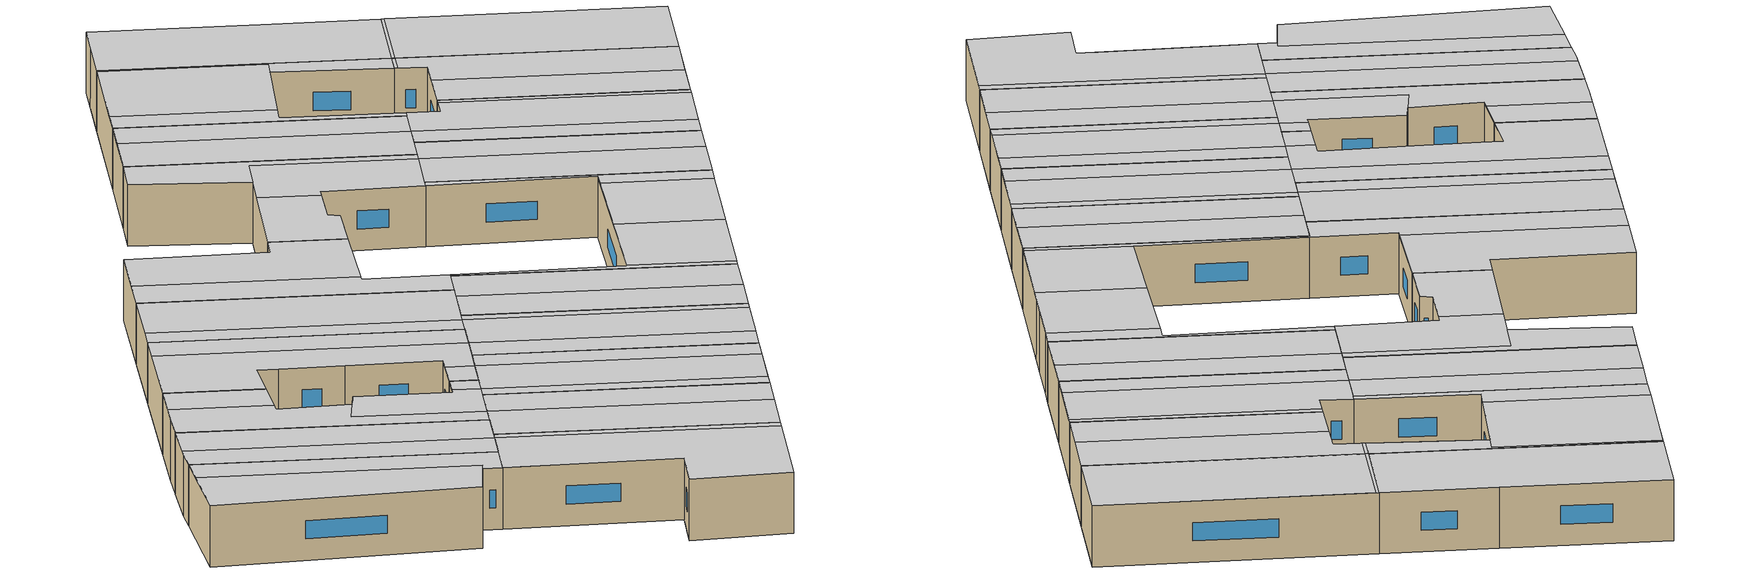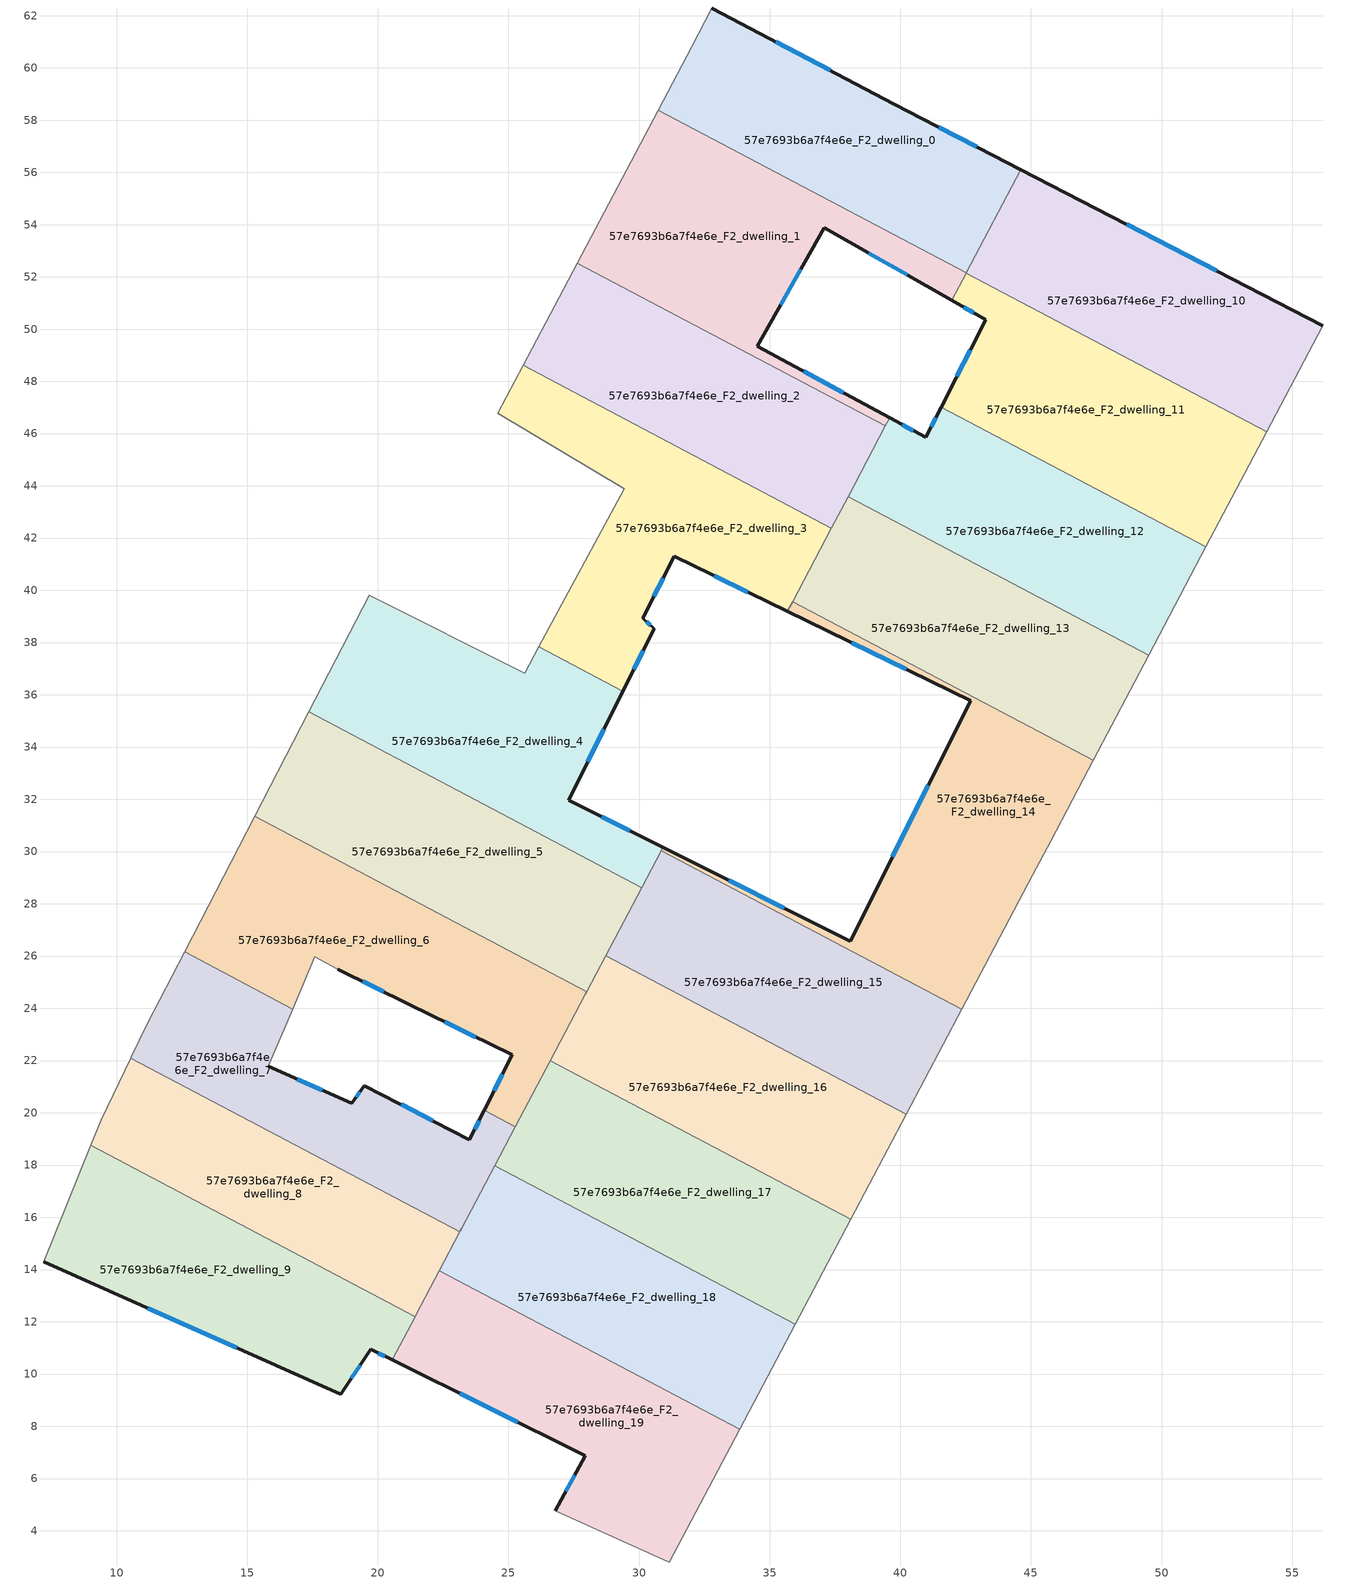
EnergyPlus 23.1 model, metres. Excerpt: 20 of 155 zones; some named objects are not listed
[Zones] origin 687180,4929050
57e7693b6a7f4e6e_F2_dwelling_0
 floor to 57e7693b6a7f4e6e_F1_dwelling_0 (EU_floor_Construction): 39.78,58.61 44.61,56.11 42.53,52.16 30.73,58.38 32.02,60.81 32.78,62.29 z6
 wall outside (EU_wall_Construction): 44.61,56.11 39.78,58.61 32.78,62.29 z6:9
 wall to 57e7693b6a7f4e6e_F2_dwelling_1 (EU_wall_Construction): 30.73,58.38 42.53,52.16 z6:9
 wall adiabatic (EU_wall_Construction): 32.78,62.29 32.02,60.81 30.73,58.38 z6:9
 wall to 57e7693b6a7f4e6e_F2_dwelling_10 (EU_wall_Construction): 42.53,52.16 44.61,56.11 z6:9
 window (EU_Window_Construction): 42.92,56.99 41.47,57.73 / 37.32,59.9 35.23,61 z7.05:7.95
 ceiling to 57e7693b6a7f4e6e_F3_dwelling_1 (EU_floor_Construction): 42.53,52.16 44.61,56.11 39.78,58.61 32.78,62.29 32.02,60.81 30.73,58.38 z9
57e7693b6a7f4e6e_F2_dwelling_1
 floor to 57e7693b6a7f4e6e_F1_dwelling_1 (EU_floor_Construction): 42.53,52.16 41.97,51.1 37.08,53.87 34.52,49.34 39.59,46.6 39.43,46.29 27.64,52.53 30.73,58.38 z6
 wall outside (EU_wall_Construction): 39.59,46.6 34.52,49.34 37.08,53.87 41.97,51.1 z6:9
 wall to 57e7693b6a7f4e6e_F2_dwelling_2 (EU_wall_Construction): 27.64,52.53 39.43,46.29 z6:9
 wall adiabatic (EU_wall_Construction): 30.73,58.38 27.64,52.53 z6:9
 wall to 57e7693b6a7f4e6e_F2_dwelling_12 (EU_wall_Construction): 39.43,46.29 39.59,46.6 z6:9
 wall to 57e7693b6a7f4e6e_F2_dwelling_11 (EU_wall_Construction): 41.97,51.1 42.52,52.14 z6:9
 wall to 57e7693b6a7f4e6e_F2_dwelling_10 (EU_wall_Construction): 42.52,52.14 42.53,52.16 z6:9
 window (EU_Window_Construction): 38.8,52.9 40.26,52.07 / 35.42,50.93 36.18,52.28 / 37.81,47.56 36.3,48.38 z7.05:7.95
 ceiling to 57e7693b6a7f4e6e_F3_dwelling_2 (EU_floor_Construction): 34.96,50.13 37.53,54.66 30.68,58.28 28.25,53.68 z9
 ceiling to 57e7693b6a7f4e6e_F3_dwelling_1 (EU_floor_Construction): 41.97,51.1 42.53,52.16 30.73,58.38 30.68,58.28 37.53,54.66 37.08,53.87 40.43,51.97 40.47,51.95 z9
 ceiling to 57e7693b6a7f4e6e_F3_dwelling_4 (EU_floor_Construction): 39.43,46.3 39.59,46.6 34.52,49.34 34.96,50.13 28.25,53.68 27.64,52.53 z9
57e7693b6a7f4e6e_F2_dwelling_10
 floor to 57e7693b6a7f4e6e_F1_dwelling_10 (EU_floor_Construction): 56.18,50.13 54.03,46.07 42.52,52.14 44.61,56.11 z6
 wall outside (EU_wall_Construction): 56.18,50.13 44.61,56.11 z6:9
 wall adiabatic (EU_wall_Construction): 54.03,46.07 56.18,50.13 z6:9
 wall to 57e7693b6a7f4e6e_F2_dwelling_11 (EU_wall_Construction): 42.52,52.14 54.03,46.07 z6:9
 window (EU_Window_Construction): 52.12,52.23 48.67,54.01 z7.05:7.95
 ceiling to 57e7693b6a7f4e6e_F3_dwelling_0 (EU_floor_Construction): 54.03,46.07 56.18,50.13 44.75,56.04 42.67,52.06 z9
 ceiling adiabatic (EU_roof_Construction): 42.67,52.06 44.75,56.04 44.61,56.11 42.52,52.14 z9
57e7693b6a7f4e6e_F2_dwelling_11
 floor to 57e7693b6a7f4e6e_F1_dwelling_11 (EU_floor_Construction): 54.03,46.07 51.7,41.66 41.56,47.01 43.27,50.36 41.97,51.1 42.52,52.14 z6
 wall outside (EU_wall_Construction): 41.97,51.1 43.27,50.36 41.56,47.01 z6:9
 wall adiabatic (EU_wall_Construction): 51.7,41.66 54.03,46.07 z6:9
 wall to 57e7693b6a7f4e6e_F2_dwelling_12 (EU_wall_Construction): 41.56,47.01 51.7,41.66 z6:9
 window (EU_Window_Construction): 42.67,49.19 42.16,48.19 / 42.42,50.84 42.81,50.62 z7.05:7.95
 ceiling to 57e7693b6a7f4e6e_F3_dwelling_3 (EU_floor_Construction): 51.7,41.66 52.76,43.67 42.59,49.04 41.56,47.01 z9
 ceiling to 57e7693b6a7f4e6e_F3_dwelling_0 (EU_floor_Construction): 52.76,43.67 54.03,46.07 42.67,52.06 42.12,51.01 42.17,50.98 43.27,50.36 42.59,49.04 z9
 ceiling adiabatic (EU_roof_Construction): 42.12,51.01 42.67,52.06 42.52,52.14 41.97,51.1 z9
57e7693b6a7f4e6e_F2_dwelling_12
 floor to 57e7693b6a7f4e6e_F1_dwelling_12 (EU_floor_Construction): 51.7,41.66 49.5,37.51 38,43.58 39.59,46.6 40.97,45.85 41.56,47.01 z6
 wall outside (EU_wall_Construction): 41.56,47.01 40.97,45.85 39.59,46.6 z6:9
 wall adiabatic (EU_wall_Construction): 49.5,37.51 51.7,41.66 z6:9
 wall to 57e7693b6a7f4e6e_F2_dwelling_13 (EU_wall_Construction): 38,43.58 49.5,37.51 z6:9
 wall to 57e7693b6a7f4e6e_F2_dwelling_2 (EU_wall_Construction): 39.43,46.29 38,43.58 z6:9
 window (EU_Window_Construction): 40.49,46.11 40.08,46.34 / 41.36,46.61 41.18,46.26 z7.05:7.95
 ceiling to 57e7693b6a7f4e6e_F3_dwelling_4 (EU_floor_Construction): 50.1,38.63 51.55,41.38 41.42,46.72 40.97,45.85 39.59,46.6 38.59,44.71 z9
 ceiling to 57e7693b6a7f4e6e_F3_dwelling_3 (EU_floor_Construction): 51.55,41.38 51.7,41.66 41.56,47.01 41.42,46.72 z9
 ceiling to 57e7693b6a7f4e6e_F3_dwelling_5 (EU_floor_Construction): 49.5,37.51 50.1,38.63 38.59,44.71 38,43.58 z9
57e7693b6a7f4e6e_F2_dwelling_13
 floor to 57e7693b6a7f4e6e_F1_dwelling_13 (EU_floor_Construction): 49.5,37.51 47.38,33.49 35.88,39.57 38,43.58 z6
 wall to 57e7693b6a7f4e6e_F2_dwelling_14 (EU_wall_Construction): 35.88,39.57 47.38,33.49 z6:9
 wall adiabatic (EU_wall_Construction): 47.38,33.49 49.5,37.51 z6:9
 wall to 57e7693b6a7f4e6e_F2_dwelling_3 (EU_wall_Construction): 37.36,42.38 35.88,39.57 z6:9
 wall to 57e7693b6a7f4e6e_F2_dwelling_2 (EU_wall_Construction): 38,43.58 37.36,42.38 z6:9
 ceiling to 57e7693b6a7f4e6e_F3_dwelling_6 (EU_floor_Construction): 47.38,33.49 48.64,35.87 37.13,41.94 35.88,39.57 z9
 ceiling adiabatic (EU_roof_Construction): 48.64,35.87 49.5,37.51 38,43.58 37.13,41.94 z9
57e7693b6a7f4e6e_F2_dwelling_14
 floor to 57e7693b6a7f4e6e_F1_dwelling_14 (EU_floor_Construction): 42.69,35.77 35.68,39.19 35.88,39.57 47.38,33.49 46.81,32.4 45.76,30.4 45.06,29.11 42.34,23.97 30.85,30.04 30.91,30.17 38.07,26.57 z6
 wall outside (EU_wall_Construction): 35.68,39.19 42.69,35.77 38.07,26.57 30.91,30.17 z6:9
 wall adiabatic (EU_wall_Construction): 42.34,23.97 45.06,29.11 45.76,30.4 46.81,32.4 47.38,33.49 z6:9
 wall to 57e7693b6a7f4e6e_F2_dwelling_15 (EU_wall_Construction): 30.85,30.04 42.34,23.97 z6:9
 wall to 57e7693b6a7f4e6e_F2_dwelling_4 (EU_wall_Construction): 30.91,30.17 30.85,30.04 z6:9
 wall to 57e7693b6a7f4e6e_F2_dwelling_3 (EU_wall_Construction): 35.88,39.57 35.68,39.19 z6:9
 window (EU_Window_Construction): 41.08,32.55 39.69,29.8 / 38.14,37.99 40.24,36.97 / 35.56,27.83 33.42,28.91 z7.05:7.95
 ceiling to 57e7693b6a7f4e6e_F3_dwelling_7 (EU_floor_Construction): 45.06,29.11 45.76,30.4 46.81,32.4 46.92,32.62 42.33,35.04 40.22,30.85 44.73,28.48 44.78,28.58 z9
 ceiling to 57e7693b6a7f4e6e_F3_dwelling_8 (EU_floor_Construction): 42.5,24.26 44.73,28.48 40.22,30.85 38.08,26.59 z9
 ceiling to 57e7693b6a7f4e6e_F3_dwelling_6 (EU_floor_Construction): 46.92,32.62 47.38,33.49 35.88,39.57 35.68,39.19 42.69,35.77 42.33,35.04 z9
 ceiling to 57e7693b6a7f4e6e_F3_dwelling_10 (EU_floor_Construction): 42.34,23.97 42.5,24.26 38.08,26.59 38.07,26.57 30.91,30.16 30.85,30.04 z9
57e7693b6a7f4e6e_F2_dwelling_15
 floor to 57e7693b6a7f4e6e_F1_dwelling_15 (EU_floor_Construction): 42.34,23.97 40.22,19.95 28.72,26.02 30.85,30.04 z6
 wall to 57e7693b6a7f4e6e_F2_dwelling_16 (EU_wall_Construction): 28.72,26.02 40.22,19.95 z6:9
 wall adiabatic (EU_wall_Construction): 40.22,19.95 42.34,23.97 z6:9
 wall to 57e7693b6a7f4e6e_F2_dwelling_5 (EU_wall_Construction): 30.1,28.62 28.72,26.02 z6:9
 wall to 57e7693b6a7f4e6e_F2_dwelling_4 (EU_wall_Construction): 30.85,30.04 30.1,28.62 z6:9
 ceiling to 57e7693b6a7f4e6e_F3_dwelling_10 (EU_floor_Construction): 41.24,21.89 42.34,23.97 30.85,30.04 29.75,27.96 z9
 ceiling to 57e7693b6a7f4e6e_F3_dwelling_11 (EU_floor_Construction): 40.22,19.95 41.24,21.89 29.75,27.96 28.72,26.02 z9
57e7693b6a7f4e6e_F2_dwelling_16
 floor to 57e7693b6a7f4e6e_F1_dwelling_16 (EU_floor_Construction): 40.22,19.95 38.09,15.93 26.6,22 28.72,26.02 z6
 wall to 57e7693b6a7f4e6e_F2_dwelling_17 (EU_wall_Construction): 26.6,22 38.09,15.93 z6:9
 wall adiabatic (EU_wall_Construction): 38.09,15.93 40.22,19.95 z6:9
 wall to 57e7693b6a7f4e6e_F2_dwelling_6 (EU_wall_Construction): 27.99,24.63 27.94,24.55 26.6,22 z6:9
 wall to 57e7693b6a7f4e6e_F2_dwelling_5 (EU_wall_Construction): 28.72,26.02 27.99,24.63 z6:9
 ceiling to 57e7693b6a7f4e6e_F3_dwelling_12 (EU_floor_Construction): 38.75,17.17 40,19.53 28.5,25.6 27.26,23.25 z9
 ceiling to 57e7693b6a7f4e6e_F3_dwelling_11 (EU_floor_Construction): 40,19.53 40.22,19.95 28.72,26.02 28.5,25.6 z9
 ceiling to 57e7693b6a7f4e6e_F3_dwelling_13 (EU_floor_Construction): 38.09,15.93 38.75,17.17 27.26,23.25 26.6,22 z9
57e7693b6a7f4e6e_F2_dwelling_17
 floor to 57e7693b6a7f4e6e_F1_dwelling_17 (EU_floor_Construction): 38.09,15.93 35.97,11.91 24.48,17.98 26.6,22 z6
 wall to 57e7693b6a7f4e6e_F2_dwelling_18 (EU_wall_Construction): 24.48,17.98 35.97,11.91 z6:9
 wall adiabatic (EU_wall_Construction): 35.97,11.91 38.09,15.93 z6:9
 wall to 57e7693b6a7f4e6e_F2_dwelling_7 (EU_wall_Construction): 25.26,19.47 24.48,17.98 z6:9
 wall to 57e7693b6a7f4e6e_F2_dwelling_6 (EU_wall_Construction): 26.6,22 25.26,19.47 z6:9
 ceiling to 57e7693b6a7f4e6e_F3_dwelling_14 (EU_floor_Construction): 36.3,12.53 37.52,14.84 26.03,20.91 24.8,18.6 z9
 ceiling to 57e7693b6a7f4e6e_F3_dwelling_13 (EU_floor_Construction): 37.52,14.84 38.09,15.93 26.6,22 26.03,20.91 z9
 ceiling to 57e7693b6a7f4e6e_F3_dwelling_15 (EU_floor_Construction): 35.97,11.91 36.3,12.53 24.8,18.6 24.48,17.98 z9
57e7693b6a7f4e6e_F2_dwelling_18
 floor to 57e7693b6a7f4e6e_F1_dwelling_18 (EU_floor_Construction): 35.97,11.91 33.84,7.89 22.35,13.96 24.48,17.98 z6
 wall to 57e7693b6a7f4e6e_F2_dwelling_19 (EU_wall_Construction): 22.35,13.96 33.84,7.89 z6:9
 wall adiabatic (EU_wall_Construction): 33.84,7.89 35.97,11.91 z6:9
 wall to 57e7693b6a7f4e6e_F2_dwelling_8 (EU_wall_Construction): 23.14,15.44 22.35,13.96 z6:9
 wall to 57e7693b6a7f4e6e_F2_dwelling_7 (EU_wall_Construction): 24.48,17.98 23.21,15.57 23.16,15.49 23.14,15.44 z6:9
 ceiling to 57e7693b6a7f4e6e_F3_dwelling_16 (EU_floor_Construction): 33.84,7.89 35.08,10.22 23.58,16.29 22.35,13.96 z9
 ceiling to 57e7693b6a7f4e6e_F3_dwelling_15 (EU_floor_Construction): 35.08,10.22 35.97,11.91 24.48,17.98 23.58,16.29 z9
57e7693b6a7f4e6e_F2_dwelling_19
 floor to 57e7693b6a7f4e6e_F1_dwelling_19 (EU_floor_Construction): 33.84,7.89 31.16,2.8 26.79,4.76 27.94,6.87 20.55,10.54 22.35,13.96 z6
 wall outside (EU_wall_Construction): 20.55,10.54 27.94,6.87 26.79,4.76 z6:9
 wall adiabatic (EU_wall_Construction): 26.79,4.76 31.16,2.8 33.84,7.89 z6:9
 wall to 57e7693b6a7f4e6e_F2_dwelling_9 (EU_wall_Construction): 21.42,12.2 20.55,10.54 z6:9
 wall to 57e7693b6a7f4e6e_F2_dwelling_8 (EU_wall_Construction): 22.35,13.96 21.47,12.29 21.42,12.2 z6:9
 window (EU_Window_Construction): 27.54,6.13 27.19,5.5 / 23.14,9.26 25.35,8.16 z7.05:7.95
 ceiling to 57e7693b6a7f4e6e_F3_dwelling_17 (EU_floor_Construction): 31.16,2.8 33.64,7.51 22.15,13.58 20.55,10.54 20.95,10.34 21.23,10.2 26.99,7.35 27,7.34 27.54,7.08 27.94,6.87 26.79,4.76 z9
 ceiling to 57e7693b6a7f4e6e_F3_dwelling_16 (EU_floor_Construction): 33.64,7.51 33.84,7.89 22.35,13.96 22.15,13.58 z9
57e7693b6a7f4e6e_F2_dwelling_2
 floor to 57e7693b6a7f4e6e_F1_dwelling_2 (EU_floor_Construction): 39.43,46.29 37.36,42.38 25.57,48.61 27.64,52.53 z6
 wall to 57e7693b6a7f4e6e_F2_dwelling_3 (EU_wall_Construction): 25.57,48.61 37.36,42.38 z6:9
 wall adiabatic (EU_wall_Construction): 27.64,52.53 25.57,48.61 z6:9
 ceiling to 57e7693b6a7f4e6e_F3_dwelling_4 (EU_floor_Construction): 38.59,44.71 39.43,46.3 27.64,52.53 26.8,50.94 z9
 ceiling adiabatic (EU_roof_Construction): 37.36,42.38 39.43,46.29 38.59,44.71 26.8,50.94 25.57,48.61 z9
57e7693b6a7f4e6e_F2_dwelling_3
 floor to 57e7693b6a7f4e6e_F1_dwelling_3 (EU_floor_Construction): 37.36,42.38 35.68,39.19 31.35,41.3 30.15,38.93 30.57,38.52 29.38,36.14 26.16,37.84 29.44,43.89 24.6,46.77 25.57,48.61 z6
 wall outside (EU_wall_Construction): 29.38,36.14 30.57,38.52 30.15,38.93 31.35,41.3 35.68,39.19 z6:9
 wall to 57e7693b6a7f4e6e_F2_dwelling_4 (EU_wall_Construction): 26.16,37.84 29.38,36.14 z6:9
 wall adiabatic (EU_wall_Construction): 25.57,48.61 24.6,46.77 29.44,43.89 26.16,37.84 z6:9
 window (EU_Window_Construction): 32.87,40.56 34.16,39.93 / 30.57,39.76 30.93,40.47 / 30.42,38.67 30.3,38.79 / 29.8,36.97 30.16,37.69 z7.05:7.95
 ceiling to 57e7693b6a7f4e6e_F3_dwelling_9 (EU_floor_Construction): 29.38,36.14 30.57,38.52 30.15,38.93 31.17,40.94 28.58,42.31 26.16,37.84 z9
 ceiling to 57e7693b6a7f4e6e_F3_dwelling_5 (EU_floor_Construction): 37.13,41.94 37.36,42.38 25.57,48.61 24.6,46.77 29.44,43.89 30.32,45.54 z9
 ceiling to 57e7693b6a7f4e6e_F3_dwelling_6 (EU_floor_Construction): 35.68,39.19 37.13,41.94 30.33,45.54 28.58,42.31 31.17,40.94 31.35,41.3 z9
57e7693b6a7f4e6e_F2_dwelling_4
 floor to 57e7693b6a7f4e6e_F1_dwelling_4 (EU_floor_Construction): 29.38,36.14 27.31,31.97 30.91,30.17 30.1,28.62 17.36,35.35 19.67,39.8 25.61,36.82 26.16,37.84 z6
 wall outside (EU_wall_Construction): 30.91,30.17 27.31,31.97 29.38,36.14 z6:9
 wall adiabatic (EU_wall_Construction): 26.16,37.84 25.61,36.82 19.67,39.8 17.36,35.35 z6:9
 wall to 57e7693b6a7f4e6e_F2_dwelling_5 (EU_wall_Construction): 17.36,35.35 30.1,28.62 z6:9
 window (EU_Window_Construction): 28.03,33.43 28.66,34.68 / 29.65,30.8 28.57,31.34 z7.05:7.95
 ceiling to 57e7693b6a7f4e6e_F3_dwelling_9 (EU_floor_Construction): 27.43,32.22 29.38,36.14 26.16,37.84 25.61,36.82 19.67,39.8 18.25,37.07 z9
 ceiling to 57e7693b6a7f4e6e_F3_dwelling_10 (EU_floor_Construction): 30.1,28.62 30.91,30.16 27.31,31.97 27.43,32.22 18.25,37.07 17.36,35.35 z9
57e7693b6a7f4e6e_F2_dwelling_5
 floor to 57e7693b6a7f4e6e_F1_dwelling_5 (EU_floor_Construction): 30.1,28.62 27.99,24.63 15.29,31.34 17.36,35.35 z6
 wall to 57e7693b6a7f4e6e_F2_dwelling_6 (EU_wall_Construction): 15.29,31.34 27.99,24.63 z6:9
 wall adiabatic (EU_wall_Construction): 17.36,35.35 15.29,31.34 z6:9
 ceiling to 57e7693b6a7f4e6e_F3_dwelling_12 (EU_floor_Construction): 27.99,24.63 28.5,25.6 15.79,32.31 15.29,31.34 z9
 ceiling adiabatic (EU_roof_Construction): 28.5,25.6 27.99,24.63 30.1,28.62 17.36,35.35 15.79,32.31 z9
57e7693b6a7f4e6e_F2_dwelling_6
 floor to 57e7693b6a7f4e6e_F1_dwelling_6 (EU_floor_Construction): 27.99,24.63 27.94,24.55 25.26,19.47 24.07,20.1 25.15,22.21 21.18,24.16 18.46,25.5 17.58,25.96 16.74,23.97 12.6,26.16 15.29,31.34 z6
 wall outside (EU_wall_Construction): 18.46,25.5 21.18,24.16 25.15,22.21 24.07,20.1 z6:9
 wall adiabatic (EU_wall_Construction): 16.74,23.97 17.58,25.96 18.46,25.5 / 15.29,31.34 12.6,26.16 z6:9
 wall to 57e7693b6a7f4e6e_F2_dwelling_7 (EU_wall_Construction): 12.6,26.16 16.74,23.97 / 24.07,20.1 25.26,19.47 z6:9
 window (EU_Window_Construction): 19.42,25.03 20.22,24.63 / 24.77,21.47 24.45,20.84 / 22.57,23.48 23.75,22.9 z7.05:7.95
 ceiling to 57e7693b6a7f4e6e_F3_dwelling_13 (EU_floor_Construction): 26.03,20.91 27.26,23.25 14.56,29.95 12.6,26.16 16.74,23.97 17.58,25.96 18.46,25.5 21.18,24.16 25.15,22.21 24.81,21.55 z9
 ceiling to 57e7693b6a7f4e6e_F3_dwelling_12 (EU_floor_Construction): 27.26,23.25 27.94,24.55 27.98,24.61 27.99,24.63 15.29,31.34 14.56,29.95 z9
 ceiling to 57e7693b6a7f4e6e_F3_dwelling_14 (EU_floor_Construction): 25.26,19.47 26.03,20.91 24.81,21.55 24.07,20.1 z9
57e7693b6a7f4e6e_F2_dwelling_7
 floor to 57e7693b6a7f4e6e_F1_dwelling_7 (EU_floor_Construction): 24.07,20.1 25.26,19.47 23.21,15.57 23.16,15.49 23.14,15.44 10.55,22.09 10.57,22.14 11.18,23.4 12.6,26.16 16.74,23.97 15.81,21.78 18.99,20.36 19.48,21.04 23.51,18.97 z6
 wall outside (EU_wall_Construction): 24.07,20.1 23.51,18.97 19.48,21.04 18.99,20.36 15.81,21.78 z6:9
 wall adiabatic (EU_wall_Construction): 12.6,26.16 11.18,23.4 10.57,22.14 10.55,22.09 / 15.81,21.78 16.74,23.97 z6:9
 wall to 57e7693b6a7f4e6e_F2_dwelling_8 (EU_wall_Construction): 10.55,22.09 23.14,15.44 z6:9
 window (EU_Window_Construction): 17.88,20.86 16.92,21.29 / 19.31,20.81 19.17,20.6 / 22.1,19.7 20.89,20.32 / 23.87,19.7 23.7,19.37 z7.05:7.95
 ceiling to 57e7693b6a7f4e6e_F3_dwelling_15 (EU_floor_Construction): 23.58,16.29 24.8,18.6 23.63,19.22 23.51,18.97 19.48,21.04 19,20.37 18.14,19.17 z9
 ceiling to 57e7693b6a7f4e6e_F3_dwelling_13 (EU_floor_Construction): 15.98,22.2 16.74,23.97 12.6,26.16 11.72,24.45 z9
 ceiling to 57e7693b6a7f4e6e_F3_dwelling_14 (EU_floor_Construction): 24.8,18.6 25.26,19.47 24.07,20.1 23.63,19.22 z9
 ceiling to 57e7693b6a7f4e6e_F3_dwelling_16 (EU_floor_Construction): 23.19,15.55 23.58,16.29 18.14,19.17 18.99,20.36 16.78,21.35 16.76,21.36 15.81,21.78 15.98,22.2 11.72,24.45 11.18,23.4 10.57,22.14 10.56,22.12 10.55,22.09 23.14,15.44 23.16,15.49 z9
57e7693b6a7f4e6e_F2_dwelling_8
 floor to 57e7693b6a7f4e6e_F1_dwelling_8 (EU_floor_Construction): 23.14,15.44 21.47,12.29 21.42,12.2 9.02,18.75 9.42,19.73 10.55,22.09 z6
 wall adiabatic (EU_wall_Construction): 10.55,22.09 9.42,19.73 9.02,18.75 z6:9
 wall to 57e7693b6a7f4e6e_F2_dwelling_9 (EU_wall_Construction): 9.02,18.75 21.42,12.2 z6:9
 ceiling to 57e7693b6a7f4e6e_F3_dwelling_16 (EU_floor_Construction): 22.15,13.58 23.14,15.44 10.55,22.09 9.64,20.19 z9
 ceiling to 57e7693b6a7f4e6e_F3_dwelling_17 (EU_floor_Construction): 21.46,12.28 22.15,13.58 9.64,20.19 9.42,19.73 9.02,18.75 21.42,12.2 z9
57e7693b6a7f4e6e_F2_dwelling_9
 floor to 57e7693b6a7f4e6e_F1_dwelling_9 (EU_floor_Construction): 21.42,12.2 20.55,10.54 19.73,10.94 18.58,9.23 7.21,14.3 9.02,18.75 z6
 wall outside (EU_wall_Construction): 7.21,14.3 18.58,9.23 19.73,10.94 20.55,10.54 z6:9
 wall adiabatic (EU_wall_Construction): 9.02,18.75 7.21,14.3 z6:9
 window (EU_Window_Construction): 20.02,10.8 20.26,10.68 / 18.99,9.83 19.33,10.34 / 11.2,12.53 14.6,11.01 z7.05:7.95
 ceiling to 57e7693b6a7f4e6e_F3_dwelling_17 (EU_floor_Construction): 20.55,10.54 21.42,12.2 9.02,18.75 8.45,17.36 19.95,11.28 18.58,9.24 19.73,10.94 20.14,10.74 20.41,10.61 z9
 ceiling adiabatic (EU_roof_Construction): 18.58,9.24 19.95,11.28 8.45,17.36 7.21,14.3 z9
[Building]
EU S2 Campaign: North Axis=0; Terrain=City; Solar Distribution=FullExterior
[Site:Location]
Bologna: Latitude=44.5; Longitude=11.25; Time Zone=1; Elevation=37
[SizingPeriod:WeatherFileDays]
AnnualSizingPeriod: Begin Month=1; Begin Day of Month=1; End Month=12; End Day of Month=31; Day of Week for Start Day=Monday; Use Weather File Daylight Saving Period=No; Use Weather File Rain and Snow Indicators=No
[MATERIAL]
EU_InternalMass_Material: Roughness=MediumRough; Thickness=0.1; Conductivity=1; Density=1800; Specific Heat=900; Thermal Absorptance=0.9; Solar Absorptance=0.7; Visible Absorptance=0.7
[MATERIAL:NOMASS] Roughness=MediumRough; Thermal Absorptance=0.9; Solar Absorptance=0.7; Visible Absorptance=0.7
Name | Thermal Resistance
EU_wall_NoMass | 0.890213
EU_roof_NoMass | 0.636128
EU_floor_NoMass | 0.79516
[WINDOWMATERIAL:SIMPLEGLAZINGSYSTEM]
EU_Window_SimpleGlazing: UFactor=4.49146; Solar Heat Gain Coefficient=0.85; Visible Transmittance=0.85
[CONSTRUCTION]
EU_wall_Construction: EU_wall_NoMass
EU_roof_Construction: EU_roof_NoMass
EU_floor_Construction: EU_floor_NoMass
EU_Window_Construction: EU_Window_SimpleGlazing
EU_InternalMass_Construction: EU_InternalMass_Material
[ZONE] Type=1; Multiplier=1; Ceiling Height=autocalculate; Floor Area=autocalculate; Part of Total Floor Area=Yes
Name | Volume
57e7693b6a7f4e6e_F2_dwelling_0 | 177.289
57e7693b6a7f4e6e_F2_dwelling_1; 57e7693b6a7f4e6e_F2_dwelling_11 | 177.268
57e7693b6a7f4e6e_F2_dwelling_10 | 177.264
57e7693b6a7f4e6e_F2_dwelling_12 | 177.302
57e7693b6a7f4e6e_F2_dwelling_13 | 177.283
57e7693b6a7f4e6e_F2_dwelling_14 | 177.262
57e7693b6a7f4e6e_F2_dwelling_15 | 177.259
57e7693b6a7f4e6e_F2_dwelling_16 | 177.295
57e7693b6a7f4e6e_F2_dwelling_17; 57e7693b6a7f4e6e_F2_dwelling_2 | 177.285
57e7693b6a7f4e6e_F2_dwelling_18 | 177.251
57e7693b6a7f4e6e_F2_dwelling_19 | 177.301
57e7693b6a7f4e6e_F2_dwelling_3 | 177.274
57e7693b6a7f4e6e_F2_dwelling_4 | 192.379
57e7693b6a7f4e6e_F2_dwelling_5 | 194.504
57e7693b6a7f4e6e_F2_dwelling_6 | 194.774
57e7693b6a7f4e6e_F2_dwelling_7 | 153.117
57e7693b6a7f4e6e_F2_dwelling_8 | 155.856
57e7693b6a7f4e6e_F2_dwelling_9 | 173.054
[INTERNALMASS] Construction=EU_InternalMass_Construction
Name | Zone or ZoneList | Surface Area
57e7693b6a7f4e6e_F2_dwelling_0_EU_InternalMass | 57e7693b6a7f4e6e_F2_dwelling_0 | 59.096
57e7693b6a7f4e6e_F2_dwelling_1_EU_InternalMass | 57e7693b6a7f4e6e_F2_dwelling_1 | 59.0892
57e7693b6a7f4e6e_F2_dwelling_2_EU_InternalMass | 57e7693b6a7f4e6e_F2_dwelling_2 | 59.095
57e7693b6a7f4e6e_F2_dwelling_3_EU_InternalMass | 57e7693b6a7f4e6e_F2_dwelling_3 | 59.0912
57e7693b6a7f4e6e_F2_dwelling_4_EU_InternalMass | 57e7693b6a7f4e6e_F2_dwelling_4 | 64.1344
57e7693b6a7f4e6e_F2_dwelling_5_EU_InternalMass | 57e7693b6a7f4e6e_F2_dwelling_5 | 64.825
57e7693b6a7f4e6e_F2_dwelling_6_EU_InternalMass | 57e7693b6a7f4e6e_F2_dwelling_6 | 64.9234
57e7693b6a7f4e6e_F2_dwelling_7_EU_InternalMass | 57e7693b6a7f4e6e_F2_dwelling_7 | 51.0439
57e7693b6a7f4e6e_F2_dwelling_8_EU_InternalMass | 57e7693b6a7f4e6e_F2_dwelling_8 | 51.9477
57e7693b6a7f4e6e_F2_dwelling_9_EU_InternalMass | 57e7693b6a7f4e6e_F2_dwelling_9 | 57.6834
57e7693b6a7f4e6e_F2_dwelling_10_EU_InternalMass | 57e7693b6a7f4e6e_F2_dwelling_10 | 59.0883
57e7693b6a7f4e6e_F2_dwelling_11_EU_InternalMass | 57e7693b6a7f4e6e_F2_dwelling_11 | 59.0893
57e7693b6a7f4e6e_F2_dwelling_12_EU_InternalMass | 57e7693b6a7f4e6e_F2_dwelling_12 | 59.1007
57e7693b6a7f4e6e_F2_dwelling_13_EU_InternalMass | 57e7693b6a7f4e6e_F2_dwelling_13 | 59.094
57e7693b6a7f4e6e_F2_dwelling_14_EU_InternalMass | 57e7693b6a7f4e6e_F2_dwelling_14 | 59.0921
57e7693b6a7f4e6e_F2_dwelling_15_EU_InternalMass | 57e7693b6a7f4e6e_F2_dwelling_15 | 59.0862
57e7693b6a7f4e6e_F2_dwelling_16_EU_InternalMass | 57e7693b6a7f4e6e_F2_dwelling_16 | 59.099
57e7693b6a7f4e6e_F2_dwelling_17_EU_InternalMass | 57e7693b6a7f4e6e_F2_dwelling_17 | 59.0949
57e7693b6a7f4e6e_F2_dwelling_18_EU_InternalMass | 57e7693b6a7f4e6e_F2_dwelling_18 | 59.0837
57e7693b6a7f4e6e_F2_dwelling_19_EU_InternalMass | 57e7693b6a7f4e6e_F2_dwelling_19 | 59.1002
[OTHEREQUIPMENT] Fuel Type=Electricity; Design Level Calculation Method=Watts/Area; Power per Zone Floor Area=1; Fraction Latent=0; Fraction Radiant=0; Fraction Lost=0; Carbon Dioxide Generation Rate=0; EndUse Subcategory=EU_Step8_InternalGains
Name | Zone or ZoneList or Space or SpaceList | Schedule
EU_Step8_InternalGain_57e7693b6a7f4e6e_F2_dwelling_0_f000 | 57e7693b6a7f4e6e_F2_dwelling_0 | EU_Step8_GainSchedule_57e7693b6a7f4e6e_F2_dwelling_0_f000
EU_Step8_InternalGain_57e7693b6a7f4e6e_F2_dwelling_1_f000 | 57e7693b6a7f4e6e_F2_dwelling_1 | EU_Step8_GainSchedule_57e7693b6a7f4e6e_F2_dwelling_1_f000
EU_Step8_InternalGain_57e7693b6a7f4e6e_F2_dwelling_2_f000 | 57e7693b6a7f4e6e_F2_dwelling_2 | EU_Step8_GainSchedule_57e7693b6a7f4e6e_F2_dwelling_2_f000
EU_Step8_InternalGain_57e7693b6a7f4e6e_F2_dwelling_3_f000 | 57e7693b6a7f4e6e_F2_dwelling_3 | EU_Step8_GainSchedule_57e7693b6a7f4e6e_F2_dwelling_3_f000
EU_Step8_InternalGain_57e7693b6a7f4e6e_F2_dwelling_4_f000 | 57e7693b6a7f4e6e_F2_dwelling_4 | EU_Step8_GainSchedule_57e7693b6a7f4e6e_F2_dwelling_4_f000
EU_Step8_InternalGain_57e7693b6a7f4e6e_F2_dwelling_5_f000 | 57e7693b6a7f4e6e_F2_dwelling_5 | EU_Step8_GainSchedule_57e7693b6a7f4e6e_F2_dwelling_5_f000
EU_Step8_InternalGain_57e7693b6a7f4e6e_F2_dwelling_6_f000 | 57e7693b6a7f4e6e_F2_dwelling_6 | EU_Step8_GainSchedule_57e7693b6a7f4e6e_F2_dwelling_6_f000
EU_Step8_InternalGain_57e7693b6a7f4e6e_F2_dwelling_7_f000 | 57e7693b6a7f4e6e_F2_dwelling_7 | EU_Step8_GainSchedule_57e7693b6a7f4e6e_F2_dwelling_7_f000
EU_Step8_InternalGain_57e7693b6a7f4e6e_F2_dwelling_8_f000 | 57e7693b6a7f4e6e_F2_dwelling_8 | EU_Step8_GainSchedule_57e7693b6a7f4e6e_F2_dwelling_8_f000
EU_Step8_InternalGain_57e7693b6a7f4e6e_F2_dwelling_9_f000 | 57e7693b6a7f4e6e_F2_dwelling_9 | EU_Step8_GainSchedule_57e7693b6a7f4e6e_F2_dwelling_9_f000
EU_Step8_InternalGain_57e7693b6a7f4e6e_F2_dwelling_10_f000 | 57e7693b6a7f4e6e_F2_dwelling_10 | EU_Step8_GainSchedule_57e7693b6a7f4e6e_F2_dwelling_10_f000
EU_Step8_InternalGain_57e7693b6a7f4e6e_F2_dwelling_11_f000 | 57e7693b6a7f4e6e_F2_dwelling_11 | EU_Step8_GainSchedule_57e7693b6a7f4e6e_F2_dwelling_11_f000
EU_Step8_InternalGain_57e7693b6a7f4e6e_F2_dwelling_12_f000 | 57e7693b6a7f4e6e_F2_dwelling_12 | EU_Step8_GainSchedule_57e7693b6a7f4e6e_F2_dwelling_12_f000
EU_Step8_InternalGain_57e7693b6a7f4e6e_F2_dwelling_13_f000 | 57e7693b6a7f4e6e_F2_dwelling_13 | EU_Step8_GainSchedule_57e7693b6a7f4e6e_F2_dwelling_13_f000
EU_Step8_InternalGain_57e7693b6a7f4e6e_F2_dwelling_14_f000 | 57e7693b6a7f4e6e_F2_dwelling_14 | EU_Step8_GainSchedule_57e7693b6a7f4e6e_F2_dwelling_14_f000
EU_Step8_InternalGain_57e7693b6a7f4e6e_F2_dwelling_15_f000 | 57e7693b6a7f4e6e_F2_dwelling_15 | EU_Step8_GainSchedule_57e7693b6a7f4e6e_F2_dwelling_15_f000
EU_Step8_InternalGain_57e7693b6a7f4e6e_F2_dwelling_16_f000 | 57e7693b6a7f4e6e_F2_dwelling_16 | EU_Step8_GainSchedule_57e7693b6a7f4e6e_F2_dwelling_16_f000
EU_Step8_InternalGain_57e7693b6a7f4e6e_F2_dwelling_17_f000 | 57e7693b6a7f4e6e_F2_dwelling_17 | EU_Step8_GainSchedule_57e7693b6a7f4e6e_F2_dwelling_17_f000
EU_Step8_InternalGain_57e7693b6a7f4e6e_F2_dwelling_18_f000 | 57e7693b6a7f4e6e_F2_dwelling_18 | EU_Step8_GainSchedule_57e7693b6a7f4e6e_F2_dwelling_18_f000
EU_Step8_InternalGain_57e7693b6a7f4e6e_F2_dwelling_19_f000 | 57e7693b6a7f4e6e_F2_dwelling_19 | EU_Step8_GainSchedule_57e7693b6a7f4e6e_F2_dwelling_19_f000
[ZONEVENTILATION:DESIGNFLOWRATE] Schedule=EU_AlwaysOn; Design Flow Rate Calculation Method=AirChanges/Hour; Air Changes per Hour=0.718634; Ventilation Type=Natural; Fan Pressure Rise=0; Fan Total Efficiency=1; Constant Term Coefficient=1; Temperature Term Coefficient=0; Velocity Term Coefficient=0; Velocity Squared Term Coefficient=0; Minimum Indoor Temperature=-100; Maximum Indoor Temperature=100; Delta Temperature=-100; Minimum Outdoor Temperature=-100; Maximum Outdoor Temperature=100; Maximum Wind Speed=40
Name | Zone or ZoneList or Space or SpaceList
EU_ConstantAir_57e7693b6a7f4e6e_F2_dwelling_0 | 57e7693b6a7f4e6e_F2_dwelling_0
EU_ConstantAir_57e7693b6a7f4e6e_F2_dwelling_1 | 57e7693b6a7f4e6e_F2_dwelling_1
EU_ConstantAir_57e7693b6a7f4e6e_F2_dwelling_2 | 57e7693b6a7f4e6e_F2_dwelling_2
EU_ConstantAir_57e7693b6a7f4e6e_F2_dwelling_3 | 57e7693b6a7f4e6e_F2_dwelling_3
EU_ConstantAir_57e7693b6a7f4e6e_F2_dwelling_4 | 57e7693b6a7f4e6e_F2_dwelling_4
EU_ConstantAir_57e7693b6a7f4e6e_F2_dwelling_5 | 57e7693b6a7f4e6e_F2_dwelling_5
EU_ConstantAir_57e7693b6a7f4e6e_F2_dwelling_6 | 57e7693b6a7f4e6e_F2_dwelling_6
EU_ConstantAir_57e7693b6a7f4e6e_F2_dwelling_7 | 57e7693b6a7f4e6e_F2_dwelling_7
EU_ConstantAir_57e7693b6a7f4e6e_F2_dwelling_8 | 57e7693b6a7f4e6e_F2_dwelling_8
EU_ConstantAir_57e7693b6a7f4e6e_F2_dwelling_9 | 57e7693b6a7f4e6e_F2_dwelling_9
EU_ConstantAir_57e7693b6a7f4e6e_F2_dwelling_10 | 57e7693b6a7f4e6e_F2_dwelling_10
EU_ConstantAir_57e7693b6a7f4e6e_F2_dwelling_11 | 57e7693b6a7f4e6e_F2_dwelling_11
EU_ConstantAir_57e7693b6a7f4e6e_F2_dwelling_12 | 57e7693b6a7f4e6e_F2_dwelling_12
EU_ConstantAir_57e7693b6a7f4e6e_F2_dwelling_13 | 57e7693b6a7f4e6e_F2_dwelling_13
EU_ConstantAir_57e7693b6a7f4e6e_F2_dwelling_14 | 57e7693b6a7f4e6e_F2_dwelling_14
EU_ConstantAir_57e7693b6a7f4e6e_F2_dwelling_15 | 57e7693b6a7f4e6e_F2_dwelling_15
EU_ConstantAir_57e7693b6a7f4e6e_F2_dwelling_16 | 57e7693b6a7f4e6e_F2_dwelling_16
EU_ConstantAir_57e7693b6a7f4e6e_F2_dwelling_17 | 57e7693b6a7f4e6e_F2_dwelling_17
EU_ConstantAir_57e7693b6a7f4e6e_F2_dwelling_18 | 57e7693b6a7f4e6e_F2_dwelling_18
EU_ConstantAir_57e7693b6a7f4e6e_F2_dwelling_19 | 57e7693b6a7f4e6e_F2_dwelling_19
[HVACTEMPLATE:ZONE:IDEALLOADSAIRSYSTEM] System Availability Schedule=EU_AlwaysOn; Maximum Heating Supply Air Temperature=50; Minimum Cooling Supply Air Temperature=13; Maximum Heating Supply Air Humidity Ratio=0.0156; Minimum Cooling Supply Air Humidity Ratio=0.0077; Heating Limit=NoLimit; Cooling Limit=NoLimit; Heating Availability Schedule=EU_AlwaysOn; Cooling Availability Schedule=EU_CoolingOff; Dehumidification Control Type=ConstantSensibleHeatRatio; Cooling Sensible Heat Ratio=0.7; Dehumidification Setpoint=60; Humidification Control Type=None; Humidification Setpoint=30; Outdoor Air Method=None; Outdoor Air Flow Rate per Person=0.00944; Outdoor Air Flow Rate per Zone Floor Area=0; Outdoor Air Flow Rate per Zone=0; Demand Controlled Ventilation Type=None; Outdoor Air Economizer Type=NoEconomizer; Heat Recovery Type=None; Sensible Heat Recovery Effectiveness=0.7; Latent Heat Recovery Effectiveness=0.65
Name | Template Thermostat
57e7693b6a7f4e6e_F2_dwelling_0 | EU_HeatOnly_57e7693b6a7f4e6e_F2_dwelling_0
57e7693b6a7f4e6e_F2_dwelling_1 | EU_HeatOnly_57e7693b6a7f4e6e_F2_dwelling_1
57e7693b6a7f4e6e_F2_dwelling_2 | EU_HeatOnly_57e7693b6a7f4e6e_F2_dwelling_2
57e7693b6a7f4e6e_F2_dwelling_3 | EU_HeatOnly_57e7693b6a7f4e6e_F2_dwelling_3
57e7693b6a7f4e6e_F2_dwelling_4 | EU_HeatOnly_57e7693b6a7f4e6e_F2_dwelling_4
57e7693b6a7f4e6e_F2_dwelling_5 | EU_HeatOnly_57e7693b6a7f4e6e_F2_dwelling_5
57e7693b6a7f4e6e_F2_dwelling_6 | EU_HeatOnly_57e7693b6a7f4e6e_F2_dwelling_6
57e7693b6a7f4e6e_F2_dwelling_7 | EU_HeatOnly_57e7693b6a7f4e6e_F2_dwelling_7
57e7693b6a7f4e6e_F2_dwelling_8 | EU_HeatOnly_57e7693b6a7f4e6e_F2_dwelling_8
57e7693b6a7f4e6e_F2_dwelling_9 | EU_HeatOnly_57e7693b6a7f4e6e_F2_dwelling_9
57e7693b6a7f4e6e_F2_dwelling_10 | EU_HeatOnly_57e7693b6a7f4e6e_F2_dwelling_10
57e7693b6a7f4e6e_F2_dwelling_11 | EU_HeatOnly_57e7693b6a7f4e6e_F2_dwelling_11
57e7693b6a7f4e6e_F2_dwelling_12 | EU_HeatOnly_57e7693b6a7f4e6e_F2_dwelling_12
57e7693b6a7f4e6e_F2_dwelling_13 | EU_HeatOnly_57e7693b6a7f4e6e_F2_dwelling_13
57e7693b6a7f4e6e_F2_dwelling_14 | EU_HeatOnly_57e7693b6a7f4e6e_F2_dwelling_14
57e7693b6a7f4e6e_F2_dwelling_15 | EU_HeatOnly_57e7693b6a7f4e6e_F2_dwelling_15
57e7693b6a7f4e6e_F2_dwelling_16 | EU_HeatOnly_57e7693b6a7f4e6e_F2_dwelling_16
57e7693b6a7f4e6e_F2_dwelling_17 | EU_HeatOnly_57e7693b6a7f4e6e_F2_dwelling_17
57e7693b6a7f4e6e_F2_dwelling_18 | EU_HeatOnly_57e7693b6a7f4e6e_F2_dwelling_18
57e7693b6a7f4e6e_F2_dwelling_19 | EU_HeatOnly_57e7693b6a7f4e6e_F2_dwelling_19
[SIZING:ZONE] Zone Cooling Design Supply Air Temperature Input Method=SupplyAirTemperature; Zone Cooling Design Supply Air Temperature=13; Zone Heating Design Supply Air Temperature Input Method=SupplyAirTemperature; Zone Heating Design Supply Air Temperature=50; Zone Cooling Design Supply Air Humidity Ratio=0.008; Zone Heating Design Supply Air Humidity Ratio=0.008; Cooling Design Air Flow Method=DesignDay; Cooling Design Air Flow Rate=0; Cooling Minimum Air Flow per Zone Floor Area=0.000762; Cooling Minimum Air Flow=0; Cooling Minimum Air Flow Fraction=0.2; Heating Design Air Flow Method=DesignDay; Heating Design Air Flow Rate=0; Heating Maximum Air Flow per Zone Floor Area=0.002032; Heating Maximum Air Flow=0.141576; Heating Maximum Air Flow Fraction=0.3; Account for Dedicated Outdoor Air System=No; Dedicated Outdoor Air System Control Strategy=NeutralSupplyAir; Dedicated Outdoor Air Low Setpoint Temperature for Design=autosize; Dedicated Outdoor Air High Setpoint Temperature for Design=autosize; Zone Load Sizing Method=Sensible Load Only No Latent Load; Zone Latent Cooling Design Supply Air Humidity Ratio Input Method=HumidityRatioDifference; Zone Cooling Design Supply Air Humidity Ratio Difference=0.005; Zone Latent Heating Design Supply Air Humidity Ratio Input Method=HumidityRatioDifference; Zone Humidification Design Supply Air Humidity Ratio Difference=0.005
57e7693b6a7f4e6e_F2_dwelling_0; 57e7693b6a7f4e6e_F2_dwelling_1; 57e7693b6a7f4e6e_F2_dwelling_2; 57e7693b6a7f4e6e_F2_dwelling_3; 57e7693b6a7f4e6e_F2_dwelling_4; 57e7693b6a7f4e6e_F2_dwelling_5; 57e7693b6a7f4e6e_F2_dwelling_6; 57e7693b6a7f4e6e_F2_dwelling_7; 57e7693b6a7f4e6e_F2_dwelling_8; 57e7693b6a7f4e6e_F2_dwelling_9; 57e7693b6a7f4e6e_F2_dwelling_10; 57e7693b6a7f4e6e_F2_dwelling_11; 57e7693b6a7f4e6e_F2_dwelling_12; 57e7693b6a7f4e6e_F2_dwelling_13; 57e7693b6a7f4e6e_F2_dwelling_14; 57e7693b6a7f4e6e_F2_dwelling_15; 57e7693b6a7f4e6e_F2_dwelling_16; 57e7693b6a7f4e6e_F2_dwelling_17; 57e7693b6a7f4e6e_F2_dwelling_18; 57e7693b6a7f4e6e_F2_dwelling_19
[SCHEDULE:CONSTANT]
Name | Hourly Value
EU_AlwaysOn | 1
EU_CoolingOff | 0
[SCHEDULE:FILE] Column Number=1; Rows to Skip at Top=0; Number of Hours of Data=8760; Column Separator=Comma; Interpolate to Timestep=No; Minutes per Item=60; Adjust Schedule for Daylight Savings=Yes
Name | File
EU_Step8_GainSchedule_57e7693b6a7f4e6e_F2_dwelling_0_f000 | ../../schedules/57e7693b6a7f4e6e/57e7693b6a7f4e6e_F2_dwelling_0_f000_gain.csv
EU_Step8_GainSchedule_57e7693b6a7f4e6e_F2_dwelling_1_f000 | ../../schedules/57e7693b6a7f4e6e/57e7693b6a7f4e6e_F2_dwelling_1_f000_gain.csv
EU_Step8_GainSchedule_57e7693b6a7f4e6e_F2_dwelling_2_f000 | ../../schedules/57e7693b6a7f4e6e/57e7693b6a7f4e6e_F2_dwelling_2_f000_gain.csv
EU_Step8_GainSchedule_57e7693b6a7f4e6e_F2_dwelling_3_f000 | ../../schedules/57e7693b6a7f4e6e/57e7693b6a7f4e6e_F2_dwelling_3_f000_gain.csv
EU_Step8_GainSchedule_57e7693b6a7f4e6e_F2_dwelling_4_f000 | ../../schedules/57e7693b6a7f4e6e/57e7693b6a7f4e6e_F2_dwelling_4_f000_gain.csv
EU_Step8_GainSchedule_57e7693b6a7f4e6e_F2_dwelling_5_f000 | ../../schedules/57e7693b6a7f4e6e/57e7693b6a7f4e6e_F2_dwelling_5_f000_gain.csv
EU_Step8_GainSchedule_57e7693b6a7f4e6e_F2_dwelling_6_f000 | ../../schedules/57e7693b6a7f4e6e/57e7693b6a7f4e6e_F2_dwelling_6_f000_gain.csv
EU_Step8_GainSchedule_57e7693b6a7f4e6e_F2_dwelling_7_f000 | ../../schedules/57e7693b6a7f4e6e/57e7693b6a7f4e6e_F2_dwelling_7_f000_gain.csv
EU_Step8_GainSchedule_57e7693b6a7f4e6e_F2_dwelling_8_f000 | ../../schedules/57e7693b6a7f4e6e/57e7693b6a7f4e6e_F2_dwelling_8_f000_gain.csv
EU_Step8_GainSchedule_57e7693b6a7f4e6e_F2_dwelling_9_f000 | ../../schedules/57e7693b6a7f4e6e/57e7693b6a7f4e6e_F2_dwelling_9_f000_gain.csv
EU_Step8_GainSchedule_57e7693b6a7f4e6e_F2_dwelling_10_f000 | ../../schedules/57e7693b6a7f4e6e/57e7693b6a7f4e6e_F2_dwelling_10_f000_gain.csv
EU_Step8_GainSchedule_57e7693b6a7f4e6e_F2_dwelling_11_f000 | ../../schedules/57e7693b6a7f4e6e/57e7693b6a7f4e6e_F2_dwelling_11_f000_gain.csv
EU_Step8_GainSchedule_57e7693b6a7f4e6e_F2_dwelling_12_f000 | ../../schedules/57e7693b6a7f4e6e/57e7693b6a7f4e6e_F2_dwelling_12_f000_gain.csv
EU_Step8_GainSchedule_57e7693b6a7f4e6e_F2_dwelling_13_f000 | ../../schedules/57e7693b6a7f4e6e/57e7693b6a7f4e6e_F2_dwelling_13_f000_gain.csv
EU_Step8_GainSchedule_57e7693b6a7f4e6e_F2_dwelling_14_f000 | ../../schedules/57e7693b6a7f4e6e/57e7693b6a7f4e6e_F2_dwelling_14_f000_gain.csv
EU_Step8_GainSchedule_57e7693b6a7f4e6e_F2_dwelling_15_f000 | ../../schedules/57e7693b6a7f4e6e/57e7693b6a7f4e6e_F2_dwelling_15_f000_gain.csv
EU_Step8_GainSchedule_57e7693b6a7f4e6e_F2_dwelling_16_f000 | ../../schedules/57e7693b6a7f4e6e/57e7693b6a7f4e6e_F2_dwelling_16_f000_gain.csv
EU_Step8_GainSchedule_57e7693b6a7f4e6e_F2_dwelling_17_f000 | ../../schedules/57e7693b6a7f4e6e/57e7693b6a7f4e6e_F2_dwelling_17_f000_gain.csv
EU_Step8_GainSchedule_57e7693b6a7f4e6e_F2_dwelling_18_f000 | ../../schedules/57e7693b6a7f4e6e/57e7693b6a7f4e6e_F2_dwelling_18_f000_gain.csv
EU_Step8_GainSchedule_57e7693b6a7f4e6e_F2_dwelling_19_f000 | ../../schedules/57e7693b6a7f4e6e/57e7693b6a7f4e6e_F2_dwelling_19_f000_gain.csv
